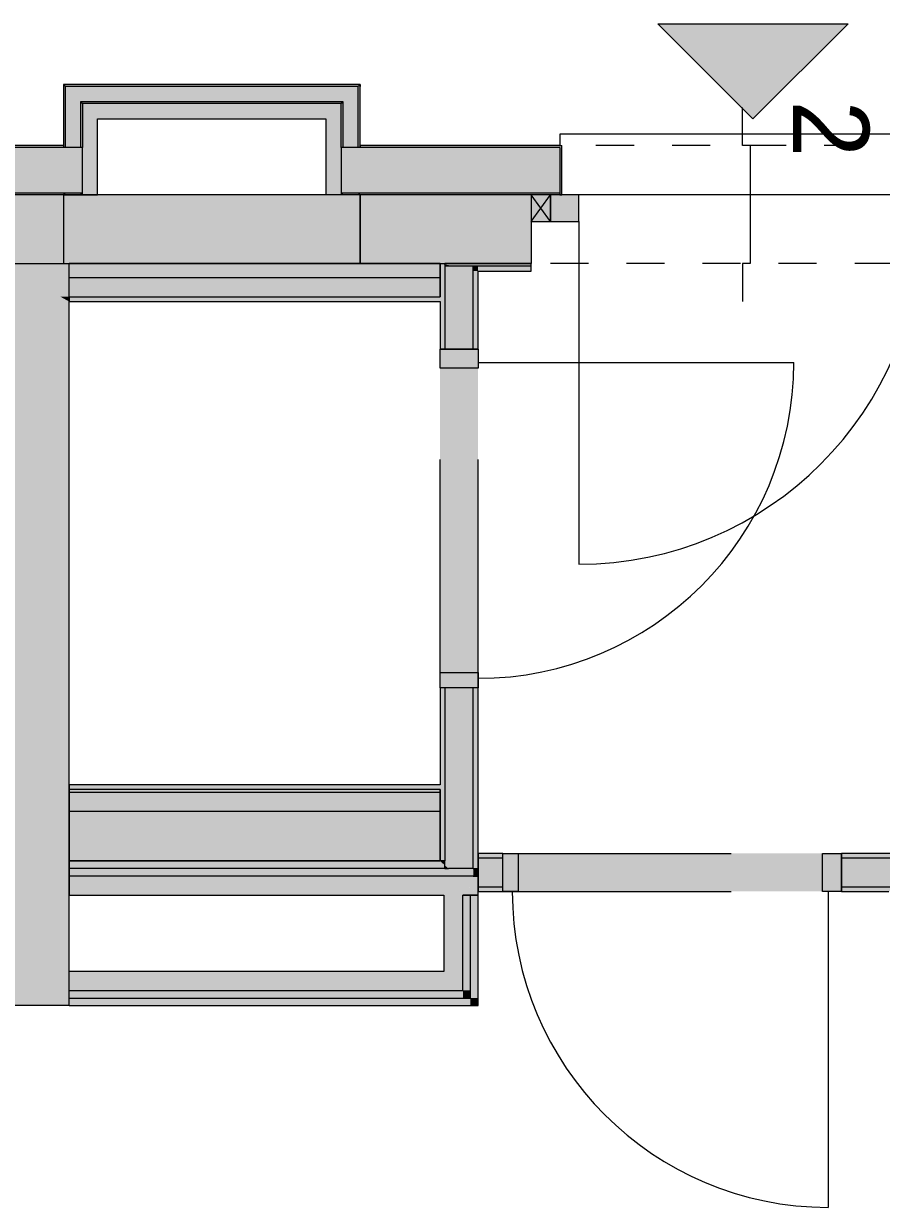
# Model space of a CAD drawing. Header units: metres. Extents: x -3 to 205, y -18 to 45.
# Drawn here: x 176.91 to 179.164, y 13.403 to 16.513 of the extents above; entities that cross this region are included whole.
import ezdxf
from ezdxf.enums import TextEntityAlignment as Align

# ---------------------------------------------------------------- set-up
doc = ezdxf.new("R2010")
doc.units = ezdxf.units.M
doc.header["$MEASUREMENT"] = 0
doc.linetypes.add('Grenzlinie', pattern=[0.008, 0.003, -0.005])
doc.linetypes.add('Punkt 1_1', pattern=[0.075, 0.025, -0.05])
for name, color, linetype in [('110 Wand Aussen', 7, 'Continuous'), ('112 Wand Aussen - Schachtwände', 7, 'Continuous'), ('120 Wand Innen tragend', 7, 'Continuous'), ('130 Wand Innen', 7, 'Continuous'), ('170 Schachtwände', 7, 'Continuous'), ('905 VP Beschriftung Übersicht.Übersicht', 7, 'Continuous')]:
    doc.layers.add(name, color=color, linetype=linetype)
doc.styles.add('ERSTELLTER_STIL_2', font='')
doc.styles.get('ERSTELLTER_STIL_2').set_extended_font_data('Eurostile')

# ---------------------------------------------------------------- blocks, each defined once
blk = doc.blocks.new('Wand_20_1', base_point=(177.0292, 15.7833))
at = {"layer": '120 Wand Innen tragend', "linetype": 'Continuous', "lineweight": 0, "true_color": 0x000000}
for points in [[(176.8492, 15.8833), (176.9167, 15.8458), (177.0292, 15.8458), (177.0292, 15.8833)], [(177.0292, 14.1133), (177.0292, 15.7833), (176.8492, 15.8833), (176.8492, 14.1133)], [(177.0292, 15.8458), (176.9167, 15.8458), (177.0067, 15.7958), (177.0292, 15.7958)], [(177.0067, 15.7958), (177.0292, 15.7833), (177.0292, 15.7958)], [(176.8492, 13.9333), (177.0292, 13.9333), (176.8492, 14.1133)], [(176.8492, 14.1133), (177.0292, 13.9333), (177.0292, 14.1133)]]:
    blk.add_hatch(color=18, dxfattribs=at).paths.add_polyline_path(points)
at = {"layer": '120 Wand Innen tragend', "color": 7, "linetype": 'Continuous', "lineweight": 18, "flags": 128}
for points in [[(176.8492, 15.8833), (176.8492, 14.1133)], [(177.0292, 13.9333), (177.0292, 15.7833)], [(177.0292, 13.9333), (176.8492, 13.9333)]]:
    blk.add_lwpolyline(points, dxfattribs=at)
at = {"layer": '130 Wand Innen', "color": 7, "linetype": 'Continuous', "lineweight": 18}
for p, q in [((177.0292, 15.8458), (177.0292, 15.8833)), ((177.0292, 15.7958), (177.0292, 15.8458)), ((177.0292, 15.7958), (177.0292, 15.7833))]:
    blk.add_line(p, q, dxfattribs=at)
at = {"layer": '130 Wand Innen', "color": 7, "linetype": 'Continuous', "lineweight": 18, "flags": 128}
blk.add_lwpolyline([(176.8492, 15.8833), (177.0292, 15.8833)], dxfattribs=at)
blk = doc.blocks.new('Wand_79_1', base_point=(177.0292, 13.9333))
at = {"layer": '170 Schachtwände', "linetype": 'Continuous', "lineweight": 0, "true_color": 0x000000}
for points in [[(178.0142, 14.0233), (177.0292, 14.0233), (177.0292, 13.9733), (178.0142, 13.9733)], [(178.0142, 14.0233), (178.0642, 13.9733), (178.0642, 14.0233)], [(178.0142, 13.9733), (178.0642, 13.9733), (178.0142, 14.0233)], [(178.0642, 13.9733), (177.0292, 13.9733), (177.0292, 13.9533), (178.0642, 13.9533)], [(178.0642, 13.9733), (178.0842, 13.9533), (178.0842, 13.9733)], [(178.0642, 13.9533), (178.0842, 13.9533), (178.0642, 13.9733)], [(178.0842, 13.9533), (177.0292, 13.9533), (177.0292, 13.9333), (178.0842, 13.9333)], [(178.0842, 13.9533), (178.1042, 13.9333), (178.1042, 13.9533)], [(178.0842, 13.9333), (178.1042, 13.9333), (178.0842, 13.9533)]]:
    blk.add_hatch(color=18, dxfattribs=at).paths.add_polyline_path(points)
at = {"layer": '170 Schachtwände', "color": 7, "linetype": 'Continuous', "lineweight": 18}
for p, q in [((178.0642, 13.9733), (178.0642, 14.0233)), ((177.0292, 13.9733), (178.0142, 13.9733)), ((178.0142, 13.9733), (178.0642, 13.9733)), ((177.0292, 13.9533), (178.0642, 13.9533)), ((178.0642, 13.9533), (178.0842, 13.9533))]:
    blk.add_line(p, q, dxfattribs=at)
at = {"layer": '170 Schachtwände', "color": 7, "linetype": 'Continuous', "lineweight": 18, "flags": 128}
for points in [[(178.0142, 14.0233), (177.0292, 14.0233)], [(177.0292, 13.9733), (177.0292, 14.0233)], [(177.0292, 13.9533), (177.0292, 13.9733)], [(177.0292, 13.9333), (177.0292, 13.9533)], [(177.0292, 13.9333), (178.1042, 13.9333)], [(178.1042, 13.9333), (178.1042, 13.9533)]]:
    blk.add_lwpolyline(points, dxfattribs=at)
blk = doc.blocks.new('Metall Zargentür Typ3 27[21]_1', base_point=(166.9792, 39.9833))
at = {"layer": '130 Wand Innen', "linetype": 'Continuous', "lineweight": 0, "true_color": 0xffffff}
for points in [[(178.1042, 15.6583), (178.0042, 15.6583), (178.0042, 15.6083), (178.1042, 15.6083)], [(178.0042, 14.7683), (178.1042, 14.7683), (178.1042, 14.8083), (178.0042, 14.8083)]]:
    blk.add_hatch(color=7, dxfattribs=at).paths.add_polyline_path(points)
at = {"layer": '130 Wand Innen', "color": 7, "linetype": 'Grenzlinie', "lineweight": 13, "ltscale": 200}
for p, q in [((178.0042, 14.7683), (178.0042, 15.6583)), ((178.1042, 14.7683), (178.1042, 15.6583))]:
    blk.add_line(p, q, dxfattribs=at)
at = {"layer": '130 Wand Innen', "color": 7, "linetype": 'Continuous', "lineweight": 13}
for p, q in [((178.0042, 15.6083), (178.0042, 15.6583)), ((178.0042, 15.6583), (178.1042, 15.6583)), ((178.1042, 15.6583), (178.1042, 15.6083)), ((178.1042, 15.6083), (178.0042, 15.6083)), ((178.0042, 14.7683), (178.0042, 14.8083)), ((178.0042, 14.8083), (178.1042, 14.8083)), ((178.1042, 14.8083), (178.1042, 14.7683)), ((178.1042, 14.7683), (178.0042, 14.7683))]:
    blk.add_line(p, q, dxfattribs=at)
at = {"layer": '130 Wand Innen', "color": 7, "linetype": 'Continuous', "lineweight": 18}
for p, q in [((178.0167, 15.6583), (178.0042, 15.6583)), ((178.0167, 15.6583), (178.0042, 15.6583)), ((178.0917, 15.6583), (178.0167, 15.6583)), ((178.0917, 15.6583), (178.0167, 15.6583)), ((178.1042, 15.6583), (178.0917, 15.6583)), ((178.1042, 15.6583), (178.0917, 15.6583)), ((178.0167, 14.7683), (178.0042, 14.7683)), ((178.0167, 14.7683), (178.0042, 14.7683)), ((178.0917, 14.7683), (178.0167, 14.7683)), ((178.0917, 14.7683), (178.0167, 14.7683)), ((178.1042, 14.7683), (178.0917, 14.7683)), ((178.1042, 14.7683), (178.0917, 14.7683))]:
    blk.add_line(p, q, dxfattribs=at)
at = {"layer": '130 Wand Innen', "color": 8, "linetype": 'Continuous', "lineweight": 0}
blk.add_line((178.1042, 15.6233), (178.9342, 15.6233), dxfattribs=at)
blk.add_arc((178.1042, 15.6233), 0.83, 270, 0, dxfattribs=at)
blk = doc.blocks.new('Wand_81_1', base_point=(178.1042, 14.3133))
at = {"layer": '130 Wand Innen', "linetype": 'Continuous', "lineweight": 0, "true_color": 0x000000}
for points in [[(178.0042, 15.8833), (178.0167, 15.8808), (178.0167, 15.8833)], [(178.0167, 15.8808), (178.0042, 15.8833), (178.0042, 15.6583), (178.0167, 15.6583)], [(178.0167, 15.8758), (178.0167, 15.6583), (178.0917, 15.6583), (178.0917, 15.8658), (178.0417, 15.8758)], [(178.0917, 15.8758), (178.0417, 15.8758), (178.0917, 15.8658)], [(178.0917, 15.8758), (178.0917, 15.8658), (178.1042, 15.8633), (178.1042, 15.8758)], [(178.1042, 15.8633), (178.0917, 15.8658), (178.0917, 15.8633)], [(178.0917, 15.6583), (178.1042, 15.6583), (178.1042, 15.8633), (178.0917, 15.8633)], [(178.0042, 14.3133), (178.0167, 14.3133), (178.0167, 14.7683), (178.0042, 14.7683)], [(178.0167, 14.3021), (178.0264, 14.2933), (178.0917, 14.2933), (178.0917, 14.7683), (178.0167, 14.7683)], [(178.0917, 14.7683), (178.0917, 14.2933), (178.1042, 14.2933), (178.1042, 14.7683)], [(178.0167, 14.2933), (178.0264, 14.2933), (178.0167, 14.3021)]]:
    blk.add_hatch(color=18, dxfattribs=at).paths.add_polyline_path(points)
at = {"layer": '130 Wand Innen', "linetype": 'Continuous', "lineweight": 13, "true_color": 0xe8e2dc}
blk.add_hatch(color=254, dxfattribs=at).paths.add_polyline_path([(178.1042, 15.6583), (178.0042, 15.6583), (178.0042, 14.7683), (178.1042, 14.7683)])
at = {"layer": '130 Wand Innen', "color": 7, "linetype": 'Continuous', "lineweight": 18}
for p, q in [((178.0167, 15.8808), (178.0167, 15.8833)), ((178.0167, 15.8808), (178.0167, 15.8758)), ((178.0167, 15.8758), (178.0167, 15.6583)), ((178.0417, 15.8758), (178.0167, 15.8758)), ((178.0917, 15.8758), (178.0417, 15.8758)), ((178.0917, 15.8658), (178.0917, 15.8758)), ((178.1042, 15.8758), (178.0917, 15.8758)), ((178.0917, 15.6583), (178.0917, 15.8658)), ((178.0167, 15.6583), (178.0042, 15.6583)), ((178.0917, 15.6583), (178.0167, 15.6583)), ((178.1042, 15.6583), (178.0917, 15.6583)), ((178.0167, 14.7683), (178.0042, 14.7683)), ((178.0167, 14.7683), (178.0167, 14.3133)), ((178.0917, 14.7683), (178.0167, 14.7683)), ((178.0917, 14.2933), (178.0917, 14.7683)), ((178.1042, 14.7683), (178.0917, 14.7683)), ((178.0167, 14.3133), (178.0042, 14.3133)), ((178.0167, 14.3021), (178.0167, 14.3133)), ((178.0917, 14.2933), (178.0264, 14.2933)), ((178.0917, 14.2933), (178.1042, 14.2933))]:
    blk.add_line(p, q, dxfattribs=at)
at = {"layer": '130 Wand Innen', "color": 7, "linetype": 'Continuous', "lineweight": 18, "flags": 128}
for points in [[(178.0042, 15.8833), (178.0167, 15.8833)], [(178.0042, 15.8833), (178.0042, 15.7958)], [(178.1042, 15.6583), (178.1042, 15.8633)], [(178.0042, 15.7833), (178.0042, 15.6583)], [(178.0042, 14.7683), (178.0042, 14.5133)], [(178.1042, 14.2933), (178.1042, 14.7683)], [(178.0042, 14.5008), (178.0042, 14.3133)]]:
    blk.add_lwpolyline(points, dxfattribs=at)
at = {"layer": '170 Schachtwände', "color": 7, "linetype": 'Continuous', "lineweight": 18}
for q in [(178.0167, 14.3021), (178.0264, 14.2933)]:
    blk.add_line((178.0167, 14.2933), q, dxfattribs=at)
at = {"layer": '130 Wand Innen', "color": 7, "linetype": 'Continuous', "lineweight": 13}
blk.add_blockref('Metall Zargentür Typ3 27[21]_1', (166.9792, 39.9833), dxfattribs=at)
blk = doc.blocks.new('Metall Zargentür Typ3 27[22]_1', base_point=(166.9792, 39.9833))
at = {"layer": '130 Wand Innen', "linetype": 'Continuous', "lineweight": 0, "true_color": 0xffffff}
for points in [[(178.1692, 14.3333), (178.1692, 14.2333), (178.2092, 14.2333), (178.2092, 14.3333)], [(179.0592, 14.2333), (179.0592, 14.3333), (179.0092, 14.3333), (179.0092, 14.2333)]]:
    blk.add_hatch(color=7, dxfattribs=at).paths.add_polyline_path(points)
at = {"layer": '130 Wand Innen', "color": 7, "linetype": 'Grenzlinie', "lineweight": 13, "ltscale": 200}
for p, q in [((178.1692, 14.3333), (179.0592, 14.3333)), ((178.1692, 14.2333), (179.0592, 14.2333))]:
    blk.add_line(p, q, dxfattribs=at)
at = {"layer": '130 Wand Innen', "color": 7, "linetype": 'Continuous', "lineweight": 13}
for p, q in [((178.1692, 14.3333), (178.2092, 14.3333)), ((178.1692, 14.2333), (178.1692, 14.3333)), ((178.2092, 14.3333), (178.2092, 14.2333)), ((179.0092, 14.2333), (179.0092, 14.3333)), ((179.0092, 14.3333), (179.0592, 14.3333)), ((179.0592, 14.3333), (179.0592, 14.2333)), ((178.2092, 14.2333), (178.1692, 14.2333)), ((179.0592, 14.2333), (179.0092, 14.2333))]:
    blk.add_line(p, q, dxfattribs=at)
at = {"layer": '130 Wand Innen', "color": 7, "linetype": 'Continuous', "lineweight": 18}
for p, q in [((178.1692, 14.3208), (178.1692, 14.3333)), ((178.1692, 14.3208), (178.1692, 14.3333)), ((178.1692, 14.2458), (178.1692, 14.3208)), ((178.1692, 14.2458), (178.1692, 14.3208)), ((179.0592, 14.3208), (179.0592, 14.3333)), ((179.0592, 14.3208), (179.0592, 14.3333)), ((179.0592, 14.2458), (179.0592, 14.3208)), ((179.0592, 14.2458), (179.0592, 14.3208)), ((178.1692, 14.2333), (178.1692, 14.2458)), ((178.1692, 14.2333), (178.1692, 14.2458)), ((179.0592, 14.2333), (179.0592, 14.2458)), ((179.0592, 14.2333), (179.0592, 14.2458))]:
    blk.add_line(p, q, dxfattribs=at)
at = {"layer": '130 Wand Innen', "color": 8, "linetype": 'Continuous', "lineweight": 0}
blk.add_line((179.0242, 14.2333), (179.0242, 13.4033), dxfattribs=at)
blk.add_arc((179.0242, 14.2333), 0.83, 180, 270, dxfattribs=at)
blk = doc.blocks.new('Wand_82_1', base_point=(178.1042, 14.2333))
at = {"layer": '130 Wand Innen', "linetype": 'Continuous', "lineweight": 0, "true_color": 0x000000}
for points in [[(178.1042, 14.3333), (178.1042, 14.3208), (178.1692, 14.3208), (178.1692, 14.3333)], [(178.1042, 14.2458), (178.1692, 14.2458), (178.1692, 14.3208), (178.1042, 14.3208)], [(179.0592, 14.3208), (180.8592, 14.3208), (180.8592, 14.3333), (179.0592, 14.3333)], [(179.0592, 14.2458), (180.8592, 14.2458), (180.8592, 14.3208), (179.0592, 14.3208)], [(178.1692, 14.2458), (178.1042, 14.2458), (178.1042, 14.2333), (178.1692, 14.2333)], [(179.0592, 14.2458), (179.0592, 14.2333), (180.8592, 14.2333), (180.8592, 14.2458)]]:
    blk.add_hatch(color=18, dxfattribs=at).paths.add_polyline_path(points)
at = {"layer": '130 Wand Innen', "linetype": 'Continuous', "lineweight": 13, "true_color": 0xe8e2dc}
blk.add_hatch(color=254, dxfattribs=at).paths.add_polyline_path([(179.0592, 14.2333), (179.0592, 14.3333), (178.1692, 14.3333), (178.1692, 14.2333)])
at = {"layer": '130 Wand Innen', "color": 7, "linetype": 'Continuous', "lineweight": 18}
for p, q in [((178.1692, 14.3208), (178.1042, 14.3208)), ((178.1692, 14.3208), (178.1692, 14.3333)), ((178.1692, 14.2458), (178.1692, 14.3208)), ((179.0592, 14.3208), (179.0592, 14.3333)), ((180.8592, 14.3208), (179.0592, 14.3208)), ((179.0592, 14.2458), (179.0592, 14.3208)), ((178.1042, 14.2458), (178.1692, 14.2458)), ((178.1692, 14.2333), (178.1692, 14.2458)), ((179.0592, 14.2458), (180.8592, 14.2458)), ((179.0592, 14.2333), (179.0592, 14.2458))]:
    blk.add_line(p, q, dxfattribs=at)
at = {"layer": '130 Wand Innen', "color": 7, "linetype": 'Continuous', "lineweight": 18, "flags": 128}
for points in [[(178.1692, 14.3333), (178.1042, 14.3333)], [(178.1042, 14.3333), (178.1042, 14.2333)], [(180.8592, 14.3333), (179.0592, 14.3333)], [(178.1042, 14.2333), (178.1692, 14.2333)], [(179.0592, 14.2333), (179.1842, 14.2333)]]:
    blk.add_lwpolyline(points, dxfattribs=at)
at = {"layer": '130 Wand Innen', "color": 7, "linetype": 'Continuous', "lineweight": 13}
blk.add_blockref('Metall Zargentür Typ3 27[22]_1', (166.9792, 39.9833), dxfattribs=at)
blk = doc.blocks.new('Wand_86_1', base_point=(178.1042, 15.7833))
at = {"layer": '130 Wand Innen', "linetype": 'Continuous', "lineweight": 0, "true_color": 0xffffff}
blk.add_hatch(color=7, dxfattribs=at).paths.add_polyline_path([(177.0292, 15.8458), (178.0042, 15.8458), (178.0042, 15.8833), (177.0292, 15.8833)])
at = {"layer": '130 Wand Innen', "linetype": 'Continuous', "lineweight": 0, "true_color": 0x000000}
for points in [[(177.0292, 15.7958), (178.0042, 15.7958), (178.0042, 15.8458), (177.0292, 15.8458)], [(177.0292, 15.7833), (178.0042, 15.7833), (178.0042, 15.7958), (177.0292, 15.7958)]]:
    blk.add_hatch(color=18, dxfattribs=at).paths.add_polyline_path(points)
at = {"layer": '130 Wand Innen', "color": 7, "linetype": 'Continuous', "lineweight": 18}
for p, q in [((177.0292, 15.8458), (177.0292, 15.8833)), ((177.0292, 15.7958), (177.0292, 15.8458)), ((178.0042, 15.8458), (177.0292, 15.8458)), ((177.0292, 15.7958), (177.0292, 15.7833)), ((177.0292, 15.7958), (178.0042, 15.7958))]:
    blk.add_line(p, q, dxfattribs=at)
at = {"layer": '130 Wand Innen', "color": 7, "linetype": 'Continuous', "lineweight": 18, "flags": 128}
for points in [[(178.0042, 15.8833), (177.0292, 15.8833)], [(178.0042, 15.8458), (178.0042, 15.8833)], [(178.0042, 15.7958), (178.0042, 15.8458)], [(177.0292, 15.7833), (178.0042, 15.7833)]]:
    blk.add_lwpolyline(points, dxfattribs=at)
blk = doc.blocks.new('Wand_111_1', base_point=(177.0292, 14.3133))
at = {"layer": '170 Schachtwände', "linetype": 'Continuous', "lineweight": 0, "true_color": 0x000000}
for points in [[(178.0167, 14.3021), (178.0042, 14.3133), (177.0292, 14.3133), (177.0292, 14.2933), (178.0167, 14.2933)], [(178.0042, 14.3133), (178.0167, 14.3021), (178.0167, 14.3133)], [(178.0264, 14.2933), (177.0292, 14.2933), (177.0292, 14.2733), (178.0487, 14.2733)], [(178.0264, 14.2933), (178.0487, 14.2733), (178.0917, 14.2733), (178.0917, 14.2933)], [(178.0917, 14.2933), (178.0917, 14.2733), (178.1042, 14.2733), (178.1042, 14.2933)], [(178.0487, 14.2733), (177.0292, 14.2733), (177.0292, 14.2233), (178.1042, 14.2233)], [(178.0487, 14.2733), (178.0917, 14.2346), (178.0917, 14.2733)], [(178.0917, 14.2346), (178.1042, 14.2233), (178.1042, 14.2733), (178.0917, 14.2733)]]:
    blk.add_hatch(color=18, dxfattribs=at).paths.add_polyline_path(points)
at = {"layer": '130 Wand Innen', "color": 7, "linetype": 'Continuous', "lineweight": 18}
for p, q in [((178.0167, 14.3133), (178.0042, 14.3133)), ((178.0167, 14.3021), (178.0167, 14.3133)), ((178.0917, 14.2933), (178.0264, 14.2933)), ((178.0917, 14.2933), (178.1042, 14.2933)), ((178.0917, 14.2733), (178.0487, 14.2733)), ((178.0917, 14.2733), (178.1042, 14.2733))]:
    blk.add_line(p, q, dxfattribs=at)
at = {"layer": '130 Wand Innen', "color": 7, "linetype": 'Continuous', "lineweight": 18, "flags": 128}
for points in [[(178.1042, 14.2733), (178.1042, 14.2933)], [(178.1042, 14.2233), (178.1042, 14.2733)]]:
    blk.add_lwpolyline(points, dxfattribs=at)
at = {"layer": '170 Schachtwände', "color": 7, "linetype": 'Continuous', "lineweight": 18}
for p, q in [((178.0167, 14.2933), (177.0292, 14.2933)), ((178.0167, 14.2933), (178.0167, 14.3021)), ((178.0167, 14.2933), (178.0264, 14.2933)), ((178.0487, 14.2733), (177.0292, 14.2733))]:
    blk.add_line(p, q, dxfattribs=at)
at = {"layer": '170 Schachtwände', "color": 7, "linetype": 'Continuous', "lineweight": 18, "flags": 128}
for points in [[(178.0042, 14.3133), (177.0292, 14.3133)], [(177.0292, 14.3133), (177.0292, 14.2933)], [(177.0292, 14.2933), (177.0292, 14.2733)], [(177.0292, 14.2733), (177.0292, 14.2233)], [(177.0292, 14.2233), (178.0142, 14.2233)], [(178.0642, 14.2233), (178.1042, 14.2233)]]:
    blk.add_lwpolyline(points, dxfattribs=at)
blk = doc.blocks.new('Wand_112_1', base_point=(178.1042, 14.3133))
at = {"layer": '170 Schachtwände', "linetype": 'Continuous', "lineweight": 0, "true_color": 0x000000}
for points in [[(178.0642, 14.0233), (178.0642, 14.2233), (178.0142, 14.2233), (178.0142, 14.0233)], [(178.0842, 13.9733), (178.0842, 14.2233), (178.0642, 14.2233), (178.0642, 13.9733)], [(178.1042, 13.9533), (178.1042, 14.2233), (178.0842, 14.2233), (178.0842, 13.9533)]]:
    blk.add_hatch(color=18, dxfattribs=at).paths.add_polyline_path(points)
at = {"layer": '170 Schachtwände', "color": 7, "linetype": 'Continuous', "lineweight": 18}
for p, q in [((178.0642, 14.0233), (178.0642, 14.2233)), ((178.0842, 13.9733), (178.0842, 14.2233)), ((178.0642, 13.9733), (178.0642, 14.0233)), ((178.0842, 13.9533), (178.0842, 13.9733))]:
    blk.add_line(p, q, dxfattribs=at)
at = {"layer": '170 Schachtwände', "color": 7, "linetype": 'Continuous', "lineweight": 18, "flags": 128}
for points in [[(178.0142, 14.2233), (178.0142, 14.0233)], [(178.0842, 14.2233), (178.0642, 14.2233)], [(178.1042, 14.2233), (178.0842, 14.2233)], [(178.1042, 13.9533), (178.1042, 14.2233)]]:
    blk.add_lwpolyline(points, dxfattribs=at)
blk = doc.blocks.new('Wand_115_1', base_point=(177.0142, 16.3533))
at = {"layer": '112 Wand Aussen - Schachtwände', "linetype": 'Continuous', "lineweight": 0, "true_color": 0x000000}
for points in [[(177.0192, 16.3483), (177.0142, 16.3533), (177.0142, 16.3483)], [(177.0192, 16.3533), (177.0142, 16.3533), (177.0192, 16.3483)], [(177.0192, 16.3533), (177.0192, 16.3483), (177.7892, 16.3483), (177.7892, 16.3533)], [(177.0592, 16.3083), (177.0192, 16.3483), (177.0192, 16.3083)], [(177.0592, 16.3483), (177.0192, 16.3483), (177.0592, 16.3083)], [(177.0592, 16.3083), (177.7492, 16.3083), (177.7492, 16.3483), (177.0592, 16.3483)], [(177.7492, 16.3083), (177.7892, 16.3083), (177.7892, 16.3483)], [(177.7492, 16.3083), (177.7892, 16.3483), (177.7492, 16.3483)], [(177.7892, 16.3483), (177.7942, 16.3483), (177.7942, 16.3533)], [(177.7892, 16.3533), (177.7892, 16.3483), (177.7942, 16.3533)], [(177.0642, 16.3033), (177.0592, 16.3083), (177.0592, 16.3033)], [(177.0642, 16.3083), (177.0592, 16.3083), (177.0642, 16.3033)], [(177.0642, 16.3033), (177.7442, 16.3033), (177.7442, 16.3083), (177.0642, 16.3083)], [(177.1042, 16.2633), (177.0642, 16.3033), (177.0642, 16.2633)], [(177.1042, 16.3033), (177.0642, 16.3033), (177.1042, 16.2633)], [(177.1042, 16.2633), (177.7042, 16.2633), (177.7042, 16.3033), (177.1042, 16.3033)], [(177.7042, 16.2633), (177.7442, 16.2633), (177.7442, 16.3033)], [(177.7042, 16.2633), (177.7442, 16.3033), (177.7042, 16.3033)], [(177.7442, 16.3033), (177.7492, 16.3033), (177.7492, 16.3083)], [(177.7442, 16.3033), (177.7492, 16.3083), (177.7442, 16.3083)]]:
    blk.add_hatch(color=18, dxfattribs=at).paths.add_polyline_path(points)
at = {"layer": '112 Wand Aussen - Schachtwände', "color": 7, "linetype": 'Continuous', "lineweight": 13}
for p, q in [((177.0192, 16.3483), (177.0192, 16.3083)), ((177.0592, 16.3483), (177.0192, 16.3483)), ((177.7492, 16.3483), (177.0592, 16.3483)), ((177.7892, 16.3483), (177.7492, 16.3483)), ((177.7892, 16.3083), (177.7892, 16.3483)), ((177.0592, 16.3083), (177.0592, 16.3033)), ((177.0642, 16.3083), (177.0592, 16.3083)), ((177.7442, 16.3083), (177.0642, 16.3083)), ((177.0642, 16.3033), (177.0642, 16.2633)), ((177.1042, 16.3033), (177.0642, 16.3033)), ((177.7042, 16.3033), (177.1042, 16.3033)), ((177.7442, 16.3033), (177.7042, 16.3033)), ((177.7492, 16.3083), (177.7442, 16.3083)), ((177.7442, 16.2633), (177.7442, 16.3033)), ((177.7492, 16.3033), (177.7492, 16.3083))]:
    blk.add_line(p, q, dxfattribs=at)
at = {"layer": '112 Wand Aussen - Schachtwände', "color": 7, "linetype": 'Continuous', "lineweight": 13, "flags": 128}
for points in [[(177.0142, 16.3533), (177.0142, 16.3483)], [(177.7942, 16.3533), (177.0142, 16.3533)], [(177.7942, 16.3533), (177.7942, 16.3483)], [(177.1042, 16.2633), (177.7042, 16.2633)]]:
    blk.add_lwpolyline(points, dxfattribs=at)
blk = doc.blocks.new('Wand_116_1', base_point=(177.0142, 16.0633))
at = {"layer": '112 Wand Aussen - Schachtwände', "linetype": 'Continuous', "lineweight": 0, "true_color": 0x000000}
for points in [[(177.0192, 16.1883), (177.0192, 16.3483), (177.0142, 16.3483), (177.0142, 16.1883)], [(177.0592, 16.1883), (177.0592, 16.3083), (177.0192, 16.3083), (177.0192, 16.1883)], [(177.0642, 16.1883), (177.0642, 16.3033), (177.0592, 16.3033), (177.0592, 16.1883)], [(177.0642, 16.2633), (177.0642, 16.0633), (177.1042, 16.0633), (177.1042, 16.2633)]]:
    blk.add_hatch(color=18, dxfattribs=at).paths.add_polyline_path(points)
at = {"layer": '112 Wand Aussen - Schachtwände', "color": 7, "linetype": 'Continuous', "lineweight": 13}
for p, q in [((177.0192, 16.3483), (177.0192, 16.3083)), ((177.0192, 16.3083), (177.0192, 16.1883)), ((177.0592, 16.3083), (177.0592, 16.3033)), ((177.0592, 16.3033), (177.0592, 16.1883)), ((177.0642, 16.3033), (177.0642, 16.2633)), ((177.0642, 16.2633), (177.0642, 16.1883)), ((177.0192, 16.1883), (177.0142, 16.1883)), ((177.0592, 16.1883), (177.0192, 16.1883)), ((177.0642, 16.1883), (177.0592, 16.1883)), ((177.0642, 16.0683), (177.0642, 16.1883)), ((177.0642, 16.0633), (177.0642, 16.0683))]:
    blk.add_line(p, q, dxfattribs=at)
at = {"layer": '112 Wand Aussen - Schachtwände', "color": 7, "linetype": 'Continuous', "lineweight": 13, "flags": 128}
for points in [[(177.0142, 16.3483), (177.0142, 16.1883)], [(177.1042, 16.0633), (177.1042, 16.2633)], [(177.0142, 16.0633), (177.0192, 16.0633)], [(177.0192, 16.0633), (177.0592, 16.0633)], [(177.0592, 16.0633), (177.0642, 16.0633)], [(177.0642, 16.0633), (177.1042, 16.0633)]]:
    blk.add_lwpolyline(points, dxfattribs=at)
blk = doc.blocks.new('Wand_117_1', base_point=(177.7942, 16.0633))
at = {"layer": '112 Wand Aussen - Schachtwände', "linetype": 'Continuous', "lineweight": 0, "true_color": 0x000000}
for points in [[(177.7892, 16.3483), (177.7892, 16.1883), (177.7942, 16.1883), (177.7942, 16.3483)], [(177.7442, 16.3033), (177.7442, 16.1883), (177.7492, 16.1883), (177.7492, 16.3033)], [(177.7492, 16.3083), (177.7492, 16.1883), (177.7892, 16.1883), (177.7892, 16.3083)], [(177.7042, 16.2633), (177.7042, 16.0633), (177.7442, 16.0633), (177.7442, 16.2633)]]:
    blk.add_hatch(color=18, dxfattribs=at).paths.add_polyline_path(points)
at = {"layer": '112 Wand Aussen - Schachtwände', "color": 7, "linetype": 'Continuous', "lineweight": 13}
for p, q in [((177.7892, 16.3083), (177.7892, 16.3483)), ((177.7442, 16.2633), (177.7442, 16.3033)), ((177.7492, 16.3033), (177.7492, 16.3083)), ((177.7492, 16.1883), (177.7492, 16.3033)), ((177.7892, 16.1883), (177.7892, 16.3083)), ((177.7442, 16.1883), (177.7442, 16.2633)), ((177.7492, 16.1883), (177.7442, 16.1883)), ((177.7442, 16.1883), (177.7442, 16.0683)), ((177.7892, 16.1883), (177.7492, 16.1883)), ((177.7942, 16.1883), (177.7892, 16.1883)), ((177.7442, 16.0683), (177.7442, 16.0633))]:
    blk.add_line(p, q, dxfattribs=at)
at = {"layer": '112 Wand Aussen - Schachtwände', "color": 7, "linetype": 'Continuous', "lineweight": 13, "flags": 128}
for points in [[(177.7942, 16.1883), (177.7942, 16.3483)], [(177.7042, 16.2633), (177.7042, 16.0633)], [(177.7442, 16.0633), (177.7042, 16.0633)], [(177.7492, 16.0633), (177.7442, 16.0633)], [(177.7892, 16.0633), (177.7492, 16.0633)], [(177.7942, 16.0633), (177.7892, 16.0633)]]:
    blk.add_lwpolyline(points, dxfattribs=at)
blk = doc.blocks.new('Wand_144_1', base_point=(176.8492, 16.1933))
at = {"layer": '110 Wand Aussen', "linetype": 'Continuous', "lineweight": 0, "true_color": 0x000000}
for points in [[(177.0142, 16.1933), (176.8492, 16.1933), (176.8492, 16.1883), (177.0142, 16.1883)], [(177.0142, 16.1883), (176.8492, 16.1883), (176.8492, 16.0683), (177.0142, 16.0683)], [(177.0192, 16.0683), (177.0192, 16.1883), (177.0142, 16.1883), (177.0142, 16.0683)], [(177.0592, 16.0683), (177.0592, 16.1883), (177.0192, 16.1883), (177.0192, 16.0683)], [(177.0642, 16.0683), (177.0642, 16.1883), (177.0592, 16.1883), (177.0592, 16.0683)], [(177.0142, 16.0683), (176.8492, 16.0683), (176.8492, 16.0633), (177.0142, 16.0633)], [(177.0142, 16.0633), (176.8492, 16.0633), (176.8492, 15.8833), (177.0142, 15.8833)], [(177.0192, 16.0633), (177.0192, 16.0683), (177.0142, 16.0683), (177.0142, 16.0633)], [(177.0592, 16.0633), (177.0592, 16.0683), (177.0192, 16.0683), (177.0192, 16.0633)], [(177.0642, 16.0633), (177.0642, 16.0683), (177.0592, 16.0683), (177.0592, 16.0633)]]:
    blk.add_hatch(color=18, dxfattribs=at).paths.add_polyline_path(points)
at = {"layer": '110 Wand Aussen', "color": 7, "linetype": 'Continuous', "lineweight": 13}
for p, q in [((177.0142, 16.1883), (176.8492, 16.1883)), ((177.0142, 16.0683), (176.8492, 16.0683))]:
    blk.add_line(p, q, dxfattribs=at)
at = {"layer": '110 Wand Aussen', "color": 7, "linetype": 'Continuous', "lineweight": 18}
blk.add_line((177.0142, 16.0633), (176.8492, 16.0633), dxfattribs=at)
at = {"layer": '110 Wand Aussen', "color": 7, "linetype": 'Continuous', "lineweight": 13, "flags": 128}
for points in [[(177.0142, 16.1933), (176.8492, 16.1933)], [(176.8492, 16.1883), (176.8492, 16.0683)], [(177.0142, 16.1933), (177.0142, 16.1883)], [(176.8492, 16.0683), (176.8492, 16.0633)]]:
    blk.add_lwpolyline(points, dxfattribs=at)
at = {"layer": '110 Wand Aussen', "color": 7, "linetype": 'Continuous', "lineweight": 18, "flags": 128}
for points in [[(176.8492, 16.0633), (176.8492, 15.8833)], [(177.0142, 16.0633), (177.0142, 15.8833)], [(176.8492, 15.8833), (177.0142, 15.8833)]]:
    blk.add_lwpolyline(points, dxfattribs=at)
at = {"layer": '112 Wand Aussen - Schachtwände', "color": 7, "linetype": 'Continuous', "lineweight": 13}
for p, q in [((177.0192, 16.1883), (177.0142, 16.1883)), ((177.0592, 16.1883), (177.0192, 16.1883)), ((177.0642, 16.1883), (177.0592, 16.1883)), ((177.0642, 16.0683), (177.0642, 16.1883)), ((177.0192, 16.0683), (177.0142, 16.0683)), ((177.0592, 16.0683), (177.0192, 16.0683)), ((177.0642, 16.0683), (177.0592, 16.0683)), ((177.0642, 16.0633), (177.0642, 16.0683))]:
    blk.add_line(p, q, dxfattribs=at)
blk = doc.blocks.new('Wand_195_1', base_point=(178.2442, 15.8633))
at = {"layer": '130 Wand Innen', "linetype": 'Continuous', "lineweight": 0, "true_color": 0xffffff}
for points in [[(178.0167, 15.8808), (178.0417, 15.8758), (178.2442, 15.8758), (178.2442, 15.8833), (178.0167, 15.8833)], [(178.0417, 15.8758), (178.0167, 15.8808), (178.0167, 15.8758)]]:
    blk.add_hatch(color=7, dxfattribs=at).paths.add_polyline_path(points)
at = {"layer": '130 Wand Innen', "linetype": 'Continuous', "lineweight": 0, "true_color": 0x000000}
blk.add_hatch(color=18, dxfattribs=at).paths.add_polyline_path([(178.1042, 15.8633), (178.2442, 15.8633), (178.2442, 15.8758), (178.1042, 15.8758)])
at = {"layer": '130 Wand Innen', "color": 7, "linetype": 'Continuous', "lineweight": 18}
for p, q in [((178.0167, 15.8808), (178.0167, 15.8833)), ((178.0167, 15.8808), (178.0167, 15.8758)), ((178.0417, 15.8758), (178.0167, 15.8758)), ((178.0917, 15.8758), (178.0417, 15.8758)), ((178.1042, 15.8758), (178.0917, 15.8758)), ((178.2442, 15.8758), (178.1042, 15.8758))]:
    blk.add_line(p, q, dxfattribs=at)
at = {"layer": '130 Wand Innen', "color": 7, "linetype": 'Continuous', "lineweight": 18, "flags": 128}
for points in [[(178.2442, 15.8833), (178.0167, 15.8833)], [(178.1042, 15.8633), (178.2442, 15.8633)], [(178.2442, 15.8758), (178.2442, 15.8833)], [(178.2442, 15.8633), (178.2442, 15.8758)]]:
    blk.add_lwpolyline(points, dxfattribs=at)
blk = doc.blocks.new('Wand_210_1', base_point=(178.1042, 14.5133))
at = {"layer": '130 Wand Innen', "linetype": 'Continuous', "lineweight": 0, "true_color": 0x000000}
for points in [[(178.0042, 14.5133), (177.0292, 14.5133), (177.0292, 14.5008), (178.0042, 14.5008)], [(178.0042, 14.4933), (177.0292, 14.4933), (177.0292, 14.4433), (178.0042, 14.4433)]]:
    blk.add_hatch(color=18, dxfattribs=at).paths.add_polyline_path(points)
at = {"layer": '130 Wand Innen', "linetype": 'Continuous', "lineweight": 0, "true_color": 0xffffff}
for points in [[(178.0042, 14.5008), (177.0292, 14.5008), (177.0292, 14.4933), (178.0042, 14.4933)], [(178.0042, 14.4433), (177.0292, 14.4433), (177.0292, 14.3133), (178.0042, 14.3133)]]:
    blk.add_hatch(color=7, dxfattribs=at).paths.add_polyline_path(points)
at = {"layer": '130 Wand Innen', "color": 7, "linetype": 'Continuous', "lineweight": 18}
for p, q in [((178.0042, 14.5008), (177.0292, 14.5008)), ((178.0042, 14.4933), (177.0292, 14.4933)), ((178.0042, 14.4433), (177.0292, 14.4433))]:
    blk.add_line(p, q, dxfattribs=at)
at = {"layer": '130 Wand Innen', "color": 7, "linetype": 'Continuous', "lineweight": 18, "flags": 128}
for points in [[(178.0042, 14.5133), (177.0292, 14.5133)], [(177.0292, 14.5133), (177.0292, 14.3133)], [(178.0042, 14.3133), (178.0042, 14.5008)], [(177.0292, 14.3133), (178.0042, 14.3133)]]:
    blk.add_lwpolyline(points, dxfattribs=at)
blk = doc.blocks.new('Eingang 01 1-Fl 27[28]_1', base_point=(166.9792, 39.9833))
at = {"layer": '110 Wand Aussen', "linetype": 'Continuous', "lineweight": 0, "true_color": 0x000000}
for points in [[(178.2942, 16.0633), (178.2442, 16.0633), (178.2442, 15.9933), (178.2942, 15.9933)], [(179.3442, 15.9933), (179.3942, 15.9933), (179.3942, 16.0633), (179.3442, 16.0633)]]:
    blk.add_hatch(color=18, dxfattribs=at).paths.add_polyline_path(points)
at = {"layer": '110 Wand Aussen', "linetype": 'Continuous', "lineweight": 0, "true_color": 0xffffff}
for points in [[(178.2942, 15.9933), (178.3692, 15.9933), (178.3692, 16.0633), (178.2942, 16.0633)], [(179.3442, 16.0633), (179.2692, 16.0633), (179.2692, 15.9933), (179.3442, 15.9933)]]:
    blk.add_hatch(color=7, dxfattribs=at).paths.add_polyline_path(points)
at = {"layer": '110 Wand Aussen', "color": 7, "linetype": 'Continuous', "lineweight": 13}
for p, q in [((178.7992, 16.1933), (178.7992, 16.2933)), ((179.3192, 16.2233), (178.3192, 16.2233)), ((178.3192, 16.2233), (178.3192, 16.1933)), ((179.3192, 16.1933), (179.3192, 16.2233)), ((178.3192, 16.1933), (178.3242, 16.1933)), ((178.3242, 16.0633), (178.3242, 16.1933)), ((178.8192, 16.1933), (178.7992, 16.1933)), ((178.8192, 16.1933), (178.8192, 15.8833)), ((179.3192, 16.1933), (179.3142, 16.1933)), ((179.3142, 16.0633), (179.3142, 16.1933)), ((178.2942, 15.9933), (178.2442, 16.0633)), ((178.2442, 15.9933), (178.2942, 16.0633)), ((178.3192, 16.0633), (178.2442, 16.0633)), ((178.3192, 16.0633), (178.2442, 16.0633)), ((179.3192, 16.0633), (179.3942, 16.0633)), ((179.3192, 16.0633), (179.3942, 16.0633)), ((179.3442, 15.9933), (179.3942, 16.0633)), ((179.3942, 15.9933), (179.3442, 16.0633)), ((178.8192, 15.8833), (178.7992, 15.8833)), ((178.7992, 15.8833), (178.7992, 15.7833))]:
    blk.add_line(p, q, dxfattribs=at)
at = {"layer": '110 Wand Aussen', "color": 7, "linetype": 'Punkt 1_1', "lineweight": 13}
for p, q in [((179.3142, 16.1933), (178.3242, 16.1933)), ((179.3942, 15.8833), (178.2442, 15.8833))]:
    blk.add_line(p, q, dxfattribs=at)
at = {"layer": '110 Wand Aussen', "color": 7, "linetype": 'Continuous', "lineweight": 18}
for p, q in [((178.2442, 16.0633), (178.2442, 15.9933)), ((178.2442, 16.0633), (178.2442, 15.9933)), ((179.3192, 16.0633), (178.3192, 16.0633)), ((179.3942, 16.0633), (179.3942, 15.9933)), ((179.3942, 16.0633), (179.3942, 15.9933)), ((178.2442, 15.9933), (178.2442, 15.8833)), ((179.3942, 15.9933), (179.3942, 15.8833))]:
    blk.add_line(p, q, dxfattribs=at)
at = {"layer": '110 Wand Aussen', "color": 8, "linetype": 'Continuous', "lineweight": 13}
for p, q in [((178.3692, 16.0633), (178.2942, 16.0633)), ((178.2942, 16.0633), (178.2942, 15.9933)), ((178.3692, 15.9933), (178.3692, 16.0633)), ((179.3442, 16.0633), (179.2692, 16.0633)), ((179.2692, 16.0633), (179.2692, 15.9933)), ((179.3442, 15.9933), (179.3442, 16.0633)), ((178.2942, 15.9933), (178.3692, 15.9933)), ((179.2692, 15.9933), (179.3442, 15.9933))]:
    blk.add_line(p, q, dxfattribs=at)
at = {"layer": '110 Wand Aussen', "color": 8, "linetype": 'Continuous', "lineweight": 0}
blk.add_line((178.3692, 15.9933), (178.3692, 15.0933), dxfattribs=at)
at = {"layer": '110 Wand Aussen', "color": 7, "linetype": 'Continuous', "lineweight": 13, "flags": 128}
for points in [[(178.2942, 16.0633), (178.2442, 16.0633), (178.2442, 15.9933), (178.2942, 15.9933)], [(179.3442, 15.9933), (179.3942, 15.9933), (179.3942, 16.0633), (179.3442, 16.0633)]]:
    blk.add_lwpolyline(points, close=True, dxfattribs=at)
at = {"layer": '110 Wand Aussen', "color": 8, "linetype": 'Continuous', "lineweight": 0}
blk.add_arc((178.3692, 15.9933), 0.9, 270, 0, dxfattribs=at)
at = {"layer": '110 Wand Aussen', "color": 7, "lineweight": 13, "style": 'ERSTELLTER_STIL_2'}
blk.add_attdef('DUMMY_851', text='', height=0.2, rotation=270, dxfattribs=at).set_placement((179.1322, 16.1628), align=Align.TOP_RIGHT)
blk = doc.blocks.new('Wand_213_1', base_point=(177.7942, 16.1933))
at = {"layer": '110 Wand Aussen', "linetype": 'Continuous', "lineweight": 0, "true_color": 0x000000}
for points in [[(177.7442, 16.1883), (177.7442, 16.0683), (177.7492, 16.0683), (177.7492, 16.1883)], [(177.7492, 16.1883), (177.7492, 16.0683), (177.7892, 16.0683), (177.7892, 16.1883)], [(177.7892, 16.1883), (177.7892, 16.0683), (177.7942, 16.0683), (177.7942, 16.1883)], [(178.3192, 16.1933), (177.7942, 16.1933), (177.7942, 16.1883), (178.3192, 16.1883)], [(177.7942, 16.1883), (177.7942, 16.0683), (178.3192, 16.0683), (178.3192, 16.1883)], [(178.3242, 16.1933), (178.3192, 16.1933), (178.3192, 16.1883), (178.3192, 16.0633), (178.3242, 16.0633)], [(179.3192, 16.1933), (179.3142, 16.1933), (179.3142, 16.0633), (179.3192, 16.0633), (179.3192, 16.1883)], [(177.7442, 16.0683), (177.7442, 16.0633), (177.7492, 16.0633), (177.7492, 16.0683)], [(177.7492, 16.0683), (177.7492, 16.0633), (177.7892, 16.0633), (177.7892, 16.0683)], [(177.7892, 16.0683), (177.7892, 16.0633), (177.7942, 16.0633), (177.7942, 16.0683)], [(177.7942, 16.0633), (178.2442, 16.0633), (178.3192, 16.0633), (178.3192, 16.0683), (177.7942, 16.0683)], [(177.7942, 16.0633), (177.7942, 15.8833), (178.2442, 15.8833), (178.2442, 15.9933), (178.2442, 16.0633)], [(179.3192, 16.0683), (179.3192, 16.0633), (179.3942, 16.0633), (179.4392, 16.0633), (179.4392, 16.0683)], [(179.3942, 15.9933), (179.3942, 15.8833), (179.4442, 15.8833), (179.4442, 16.0633), (179.3942, 16.0633)]]:
    blk.add_hatch(color=18, dxfattribs=at).paths.add_polyline_path(points)
at = {"layer": '110 Wand Aussen', "color": 7, "linetype": 'Continuous', "lineweight": 13}
for p, q in [((178.3192, 16.1883), (177.7942, 16.1883)), ((178.3192, 16.1933), (178.3242, 16.1933)), ((178.3192, 16.1883), (178.3192, 16.0633)), ((178.3242, 16.0633), (178.3242, 16.1933)), ((179.3142, 16.0633), (179.3142, 16.1933)), ((179.3192, 16.1933), (179.3142, 16.1933)), ((179.3192, 16.1883), (179.3192, 16.0633)), ((178.3192, 16.0683), (177.7942, 16.0683)), ((178.3192, 16.0633), (178.2442, 16.0633)), ((178.3192, 16.0633), (178.3242, 16.0633)), ((179.3192, 16.0633), (179.3142, 16.0633)), ((179.3192, 16.0683), (179.4392, 16.0683)), ((179.3192, 16.0633), (179.3942, 16.0633))]:
    blk.add_line(p, q, dxfattribs=at)
at = {"layer": '110 Wand Aussen', "color": 7, "linetype": 'Continuous', "lineweight": 18}
for p, q in [((178.2442, 16.0633), (177.7942, 16.0633)), ((178.2442, 16.0633), (178.2442, 15.9933)), ((179.4392, 16.0633), (179.3942, 16.0633)), ((179.3942, 16.0633), (179.3942, 15.9933)), ((179.4392, 16.0633), (179.4442, 16.0633)), ((178.2442, 15.9933), (178.2442, 15.8833)), ((179.3942, 15.9933), (179.3942, 15.8833))]:
    blk.add_line(p, q, dxfattribs=at)
at = {"layer": '110 Wand Aussen', "color": 7, "linetype": 'Continuous', "lineweight": 13, "flags": 128}
for points in [[(178.3192, 16.1933), (177.7942, 16.1933)], [(177.7942, 16.1933), (177.7942, 16.1883)]]:
    blk.add_lwpolyline(points, dxfattribs=at)
at = {"layer": '110 Wand Aussen', "color": 7, "linetype": 'Continuous', "lineweight": 18, "flags": 128}
for points in [[(177.7942, 16.0633), (177.7942, 15.8833)], [(177.7942, 15.8833), (178.2442, 15.8833)], [(179.3942, 15.8833), (179.4442, 15.8833)]]:
    blk.add_lwpolyline(points, dxfattribs=at)
at = {"layer": '112 Wand Aussen - Schachtwände', "color": 7, "linetype": 'Continuous', "lineweight": 13}
for p, q in [((177.7492, 16.1883), (177.7442, 16.1883)), ((177.7442, 16.1883), (177.7442, 16.0683)), ((177.7892, 16.1883), (177.7492, 16.1883)), ((177.7942, 16.1883), (177.7892, 16.1883)), ((177.7492, 16.0683), (177.7442, 16.0683)), ((177.7442, 16.0683), (177.7442, 16.0633)), ((177.7892, 16.0683), (177.7492, 16.0683)), ((177.7942, 16.0683), (177.7892, 16.0683))]:
    blk.add_line(p, q, dxfattribs=at)
at = {"layer": '110 Wand Aussen', "color": 7, "linetype": 'Continuous', "lineweight": 13}
blk.add_blockref('Eingang 01 1-Fl 27[28]_1', (166.9792, 39.9833), dxfattribs=at).add_auto_attribs({'DUMMY_851': '2'})
blk = doc.blocks.new('Wand_214_1', base_point=(177.0142, 15.8833))
at = {"layer": '110 Wand Aussen', "linetype": 'Continuous', "lineweight": 0, "true_color": 0x000000}
blk.add_hatch(color=18, dxfattribs=at).paths.add_polyline_path([(177.0142, 15.8833), (177.7942, 15.8833), (177.7942, 16.0633), (177.0142, 16.0633)])
at = {"layer": '110 Wand Aussen', "color": 7, "linetype": 'Continuous', "lineweight": 18, "flags": 128}
for points in [[(177.7942, 16.0633), (177.0142, 16.0633)], [(177.0142, 16.0633), (177.0142, 15.8833)], [(177.7942, 15.8833), (177.7942, 16.0633)], [(177.0142, 15.8833), (177.7942, 15.8833)]]:
    blk.add_lwpolyline(points, dxfattribs=at)

msp = doc.modelspace()

# ---------------------------------------------------------------- hatches: boundary and pattern name
at = {"layer": '905 VP Beschriftung Übersicht.Übersicht', "linetype": 'Continuous', "lineweight": 13}
msp.add_hatch(color=7, dxfattribs=at).paths.add_polyline_path([(179.0767, 16.5133), (178.8267, 16.2633), (178.5767, 16.5133)])

# ---------------------------------------------------------------- linework, layer by layer
at = {"layer": '905 VP Beschriftung Übersicht.Übersicht', "color": 7, "linetype": 'Continuous', "lineweight": 13, "flags": 128}
msp.add_lwpolyline([(179.0767, 16.5133), (178.8267, 16.2633), (178.5767, 16.5133)], close=True, dxfattribs=at)

# ---------------------------------------------------------------- block references
at = {"layer": '110 Wand Aussen', "color": 7, "lineweight": 25}
for name, p in [('Wand_213_1', (177.7942, 16.1933)), ('Wand_144_1', (176.8492, 16.1933)), ('Wand_214_1', (177.0142, 15.8833))]:
    msp.add_blockref(name, p, dxfattribs=at)
at = {"layer": '112 Wand Aussen - Schachtwände', "color": 7, "lineweight": 35}
for name, p in [('Wand_115_1', (177.0142, 16.3533)), ('Wand_116_1', (177.0142, 16.0633)), ('Wand_117_1', (177.7942, 16.0633))]:
    msp.add_blockref(name, p, dxfattribs=at)
at = {"layer": '120 Wand Innen tragend', "color": 7, "lineweight": 25}
msp.add_blockref('Wand_20_1', (177.0292, 15.7833), dxfattribs=at)
at = {"layer": '130 Wand Innen', "color": 7, "lineweight": 35}
for name, p in [('Wand_86_1', (178.1042, 15.7833)), ('Wand_81_1', (178.1042, 14.3133)), ('Wand_195_1', (178.2442, 15.8633)), ('Wand_210_1', (178.1042, 14.5133)), ('Wand_82_1', (178.1042, 14.2333))]:
    msp.add_blockref(name, p, dxfattribs=at)
at = {"layer": '170 Schachtwände', "color": 7, "lineweight": 35}
for name, p in [('Wand_111_1', (177.0292, 14.3133)), ('Wand_112_1', (178.1042, 14.3133)), ('Wand_79_1', (177.0292, 13.9333))]:
    msp.add_blockref(name, p, dxfattribs=at)

doc.saveas('drawing.dxf')
